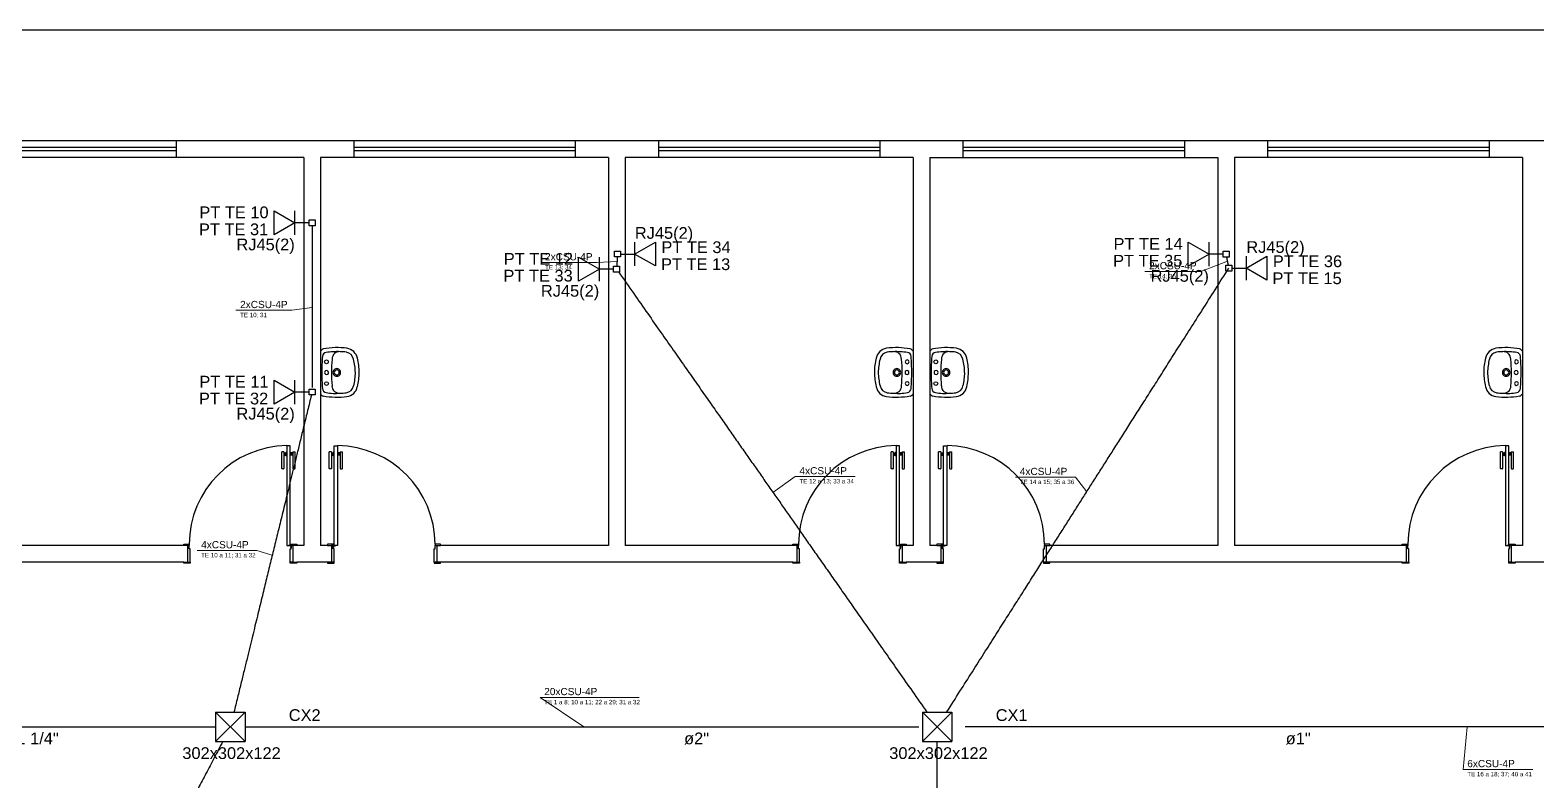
# Model space of a CAD drawing. Header units: millimetres. Extents: x -182 to 42, y -1396 to 15.
# Drawn here: x -145.95 to -118.77, y -61.73 to -48.2 of the extents above; entities that cross this region are included whole.
import ezdxf

# ---------------------------------------------------------------- set-up
doc = ezdxf.new("R2010")
doc.units = ezdxf.units.MM
doc.header["$LTSCALE"] = 10
doc.header["$MEASUREMENT"] = 0
doc.layers.add('Arquitetura', color=8, linetype='Continuous')
doc.layers.add('P-SIMBOL', color=170, linetype='Continuous')
for name, color, linetype, lineweight in [('CE-Condutos', 6, 'Continuous', 30), ('CE-Textos condutos', 7, 'Continuous', 20), ('CE-Textos fios', 7, 'Continuous', 20), ('CE-Textos pontos', 5, 'Continuous', 20)]:
    doc.layers.add(name, color=color, linetype=linetype, lineweight=lineweight)
doc.styles.add('Arial', font='arial.ttf')

msp = doc.modelspace()

# ---------------------------------------------------------------- linework, layer by layer
at = {"layer": 'Arquitetura', "linetype": 'Continuous'}
for p, q in [((-87.415, -48.203), (-181, -48.203)), ((-96.116, -50.203), (-156.204, -50.203)), ((-140.107, -50.203), (-140.107, -50.503)), ((-136.109, -50.203), (-136.109, -50.503)), ((-134.607, -50.203), (-134.607, -50.503)), ((-130.608, -50.203), (-130.608, -50.503)), ((-125.111, -50.203), (-125.111, -50.503)), ((-123.611, -50.203), (-123.611, -50.503)), ((-119.61, -50.203), (-119.61, -50.503)), ((-141.006, -50.503), (-155.906, -50.503)), ((-143.308, -50.323), (-147.305, -50.323)), ((-143.308, -50.383), (-147.305, -50.383)), ((-141.006, -50.503), (-141.006, -57.501)), ((-141.006, -50.503), (-141.006, -57.501)), ((-135.507, -50.503), (-140.708, -50.503)), ((-140.708, -50.503), (-140.708, -57.501)), ((-136.109, -50.323), (-140.107, -50.323)), ((-136.109, -50.383), (-140.107, -50.383)), ((-135.507, -50.503), (-135.507, -57.501)), ((-130.008, -50.503), (-135.207, -50.503)), ((-135.207, -50.503), (-135.207, -57.501)), ((-130.608, -50.323), (-134.607, -50.323)), ((-130.608, -50.383), (-134.607, -50.383)), ((-130.008, -50.503), (-130.008, -57.501)), ((-129.71, -50.503), (-129.71, -57.501)), ((-129.71, -50.503), (-124.509, -50.503)), ((-125.111, -50.323), (-129.108, -50.323)), ((-125.111, -50.383), (-129.108, -50.383)), ((-124.509, -50.503), (-124.509, -57.501)), ((-119.012, -50.503), (-124.209, -50.503)), ((-124.209, -50.503), (-124.209, -57.501)), ((-119.61, -50.323), (-123.611, -50.323)), ((-119.61, -50.383), (-123.611, -50.383)), ((-119.012, -50.503), (-119.012, -57.501)), ((-143.176, -57.501), (-155.906, -57.501)), ((-141.006, -57.501), (-141.136, -57.501)), ((-140.578, -57.501), (-140.708, -57.501)), ((-135.507, -57.501), (-138.539, -57.501)), ((-132.178, -57.501), (-135.207, -57.501)), ((-130.008, -57.501), (-130.138, -57.501)), ((-129.58, -57.501), (-129.71, -57.501)), ((-124.509, -57.501), (-127.539, -57.501)), ((-121.18, -57.501), (-124.209, -57.501)), ((-119.012, -57.501), (-119.142, -57.501)), ((-143.176, -57.801), (-155.906, -57.801)), ((-140.578, -57.801), (-141.136, -57.801)), ((-140.459, -57.801), (-140.509, -57.801)), ((-132.178, -57.801), (-138.539, -57.801)), ((-129.58, -57.801), (-130.138, -57.801)), ((-121.18, -57.801), (-127.539, -57.801)), ((-118.582, -57.801), (-119.142, -57.801))]:
    msp.add_line(p, q, dxfattribs=at)
at = {"layer": 'Arquitetura'}
for p, q in [((-143.308, -50.503), (-143.308, -50.203)), ((-129.108, -50.503), (-129.108, -50.203)), ((-140.708, -54), (-140.708, -54.382)), ((-130.008, -54), (-130.008, -54.382)), ((-129.71, -54), (-129.71, -54.382)), ((-119.012, -54), (-119.012, -54.382)), ((-140.708, -54.256), (-140.708, -54.632)), ((-140.636, -54.188), (-140.622, -54.166)), ((-140.622, -54.212), (-140.636, -54.188)), ((-140.622, -54.166), (-140.598, -54.154)), ((-140.598, -54.222), (-140.622, -54.212)), ((-140.598, -54.154), (-140.576, -54.166)), ((-140.576, -54.212), (-140.598, -54.222)), ((-140.576, -54.166), (-140.564, -54.188)), ((-140.564, -54.188), (-140.576, -54.212)), ((-130.14, -54.166), (-130.152, -54.188)), ((-130.152, -54.188), (-130.14, -54.212)), ((-130.118, -54.154), (-130.14, -54.166)), ((-130.14, -54.212), (-130.118, -54.222)), ((-130.094, -54.166), (-130.118, -54.154)), ((-130.118, -54.222), (-130.094, -54.212)), ((-130.08, -54.188), (-130.094, -54.166)), ((-130.094, -54.212), (-130.08, -54.188)), ((-130.008, -54.256), (-130.008, -54.632)), ((-129.71, -54.256), (-129.71, -54.632)), ((-129.638, -54.188), (-129.624, -54.166)), ((-129.624, -54.212), (-129.638, -54.188)), ((-129.624, -54.166), (-129.598, -54.154)), ((-129.598, -54.222), (-129.624, -54.212)), ((-129.598, -54.154), (-129.578, -54.166)), ((-129.578, -54.212), (-129.598, -54.222)), ((-129.578, -54.166), (-129.566, -54.188)), ((-129.566, -54.188), (-129.578, -54.212)), ((-119.142, -54.166), (-119.156, -54.188)), ((-119.156, -54.188), (-119.142, -54.212)), ((-119.122, -54.154), (-119.142, -54.166)), ((-119.142, -54.212), (-119.122, -54.222)), ((-119.096, -54.166), (-119.122, -54.154)), ((-119.122, -54.222), (-119.096, -54.212)), ((-119.084, -54.188), (-119.096, -54.166)), ((-119.096, -54.212), (-119.084, -54.188)), ((-119.012, -54.256), (-119.012, -54.632)), ((-140.708, -54.382), (-140.708, -54.768)), ((-140.636, -54.582), (-140.622, -54.556)), ((-140.622, -54.602), (-140.636, -54.582)), ((-140.622, -54.556), (-140.598, -54.548)), ((-140.598, -54.614), (-140.622, -54.602)), ((-140.598, -54.548), (-140.576, -54.556)), ((-140.576, -54.602), (-140.598, -54.614)), ((-140.576, -54.556), (-140.564, -54.582)), ((-140.564, -54.582), (-140.576, -54.602)), ((-130.14, -54.556), (-130.152, -54.582)), ((-130.152, -54.582), (-130.14, -54.602)), ((-130.118, -54.548), (-130.14, -54.556)), ((-130.14, -54.602), (-130.118, -54.614)), ((-130.094, -54.556), (-130.118, -54.548)), ((-130.118, -54.614), (-130.094, -54.602)), ((-130.08, -54.582), (-130.094, -54.556)), ((-130.094, -54.602), (-130.08, -54.582)), ((-130.008, -54.382), (-130.008, -54.768)), ((-129.71, -54.382), (-129.71, -54.768)), ((-129.638, -54.582), (-129.624, -54.556)), ((-129.624, -54.602), (-129.638, -54.582)), ((-129.624, -54.556), (-129.598, -54.548)), ((-129.598, -54.614), (-129.624, -54.602)), ((-129.598, -54.548), (-129.578, -54.556)), ((-129.578, -54.602), (-129.598, -54.614)), ((-129.578, -54.556), (-129.566, -54.582)), ((-129.566, -54.582), (-129.578, -54.602)), ((-119.142, -54.556), (-119.156, -54.582)), ((-119.156, -54.582), (-119.142, -54.602)), ((-119.122, -54.548), (-119.142, -54.556)), ((-119.142, -54.602), (-119.122, -54.614)), ((-119.096, -54.556), (-119.122, -54.548)), ((-119.122, -54.614), (-119.096, -54.602)), ((-119.084, -54.582), (-119.096, -54.556)), ((-119.096, -54.602), (-119.084, -54.582)), ((-119.012, -54.382), (-119.012, -54.768)), ((-141.27, -57.505), (-141.264, -57.505)), ((-141.24, -57.535), (-141.24, -57.529)), ((-140.475, -57.535), (-140.475, -57.529)), ((-140.445, -57.505), (-140.451, -57.505)), ((-130.272, -57.505), (-130.266, -57.505)), ((-130.242, -57.535), (-130.242, -57.529)), ((-129.476, -57.535), (-129.476, -57.529)), ((-129.446, -57.505), (-129.452, -57.505)), ((-119.274, -57.505), (-119.268, -57.505)), ((-119.244, -57.535), (-119.244, -57.529))]:
    msp.add_line(p, q, dxfattribs=at)
at = {"layer": 'Arquitetura', "color": 2}
for p, q in [((-141.256, -55.702), (-141.316, -55.702)), ((-141.316, -55.702), (-141.316, -57.501)), ((-141.256, -57.501), (-141.256, -55.702)), ((-140.459, -57.501), (-140.459, -55.702)), ((-140.459, -55.702), (-140.399, -55.702)), ((-140.399, -55.702), (-140.399, -57.501)), ((-130.258, -55.702), (-130.318, -55.702)), ((-130.318, -55.702), (-130.318, -57.501)), ((-130.258, -57.501), (-130.258, -55.702)), ((-129.46, -57.501), (-129.46, -55.702)), ((-129.46, -55.702), (-129.4, -55.702)), ((-129.4, -55.702), (-129.4, -57.501)), ((-119.26, -55.702), (-119.32, -55.702)), ((-119.32, -55.702), (-119.32, -57.501)), ((-119.26, -57.501), (-119.26, -55.702)), ((-141.316, -57.501), (-141.256, -57.501)), ((-140.399, -57.501), (-140.459, -57.501)), ((-130.318, -57.501), (-130.258, -57.501)), ((-129.4, -57.501), (-129.46, -57.501)), ((-119.32, -57.501), (-119.26, -57.501))]:
    msp.add_line(p, q, dxfattribs=at)
at = {"layer": 'Arquitetura', "color": 3, "linetype": 'Continuous'}
for p, q in [((-141.406, -56.112), (-141.406, -55.81)), ((-141.368, -55.81), (-141.368, -56.112)), ((-141.32, -55.892), (-141.32, -55.812)), ((-141.252, -55.892), (-141.252, -55.812)), ((-141.206, -55.81), (-141.206, -56.112)), ((-141.166, -56.112), (-141.166, -55.81)), ((-140.549, -56.112), (-140.549, -55.81)), ((-140.509, -55.81), (-140.509, -56.112)), ((-140.463, -55.892), (-140.463, -55.812)), ((-140.395, -55.892), (-140.395, -55.812)), ((-140.349, -55.81), (-140.349, -56.112)), ((-140.309, -56.112), (-140.309, -55.81)), ((-130.408, -56.112), (-130.408, -55.81)), ((-130.368, -55.81), (-130.368, -56.112)), ((-130.322, -55.892), (-130.322, -55.812)), ((-130.254, -55.892), (-130.254, -55.812)), ((-130.208, -55.81), (-130.208, -56.112)), ((-130.168, -56.112), (-130.168, -55.81)), ((-129.55, -56.112), (-129.55, -55.81)), ((-129.508, -55.81), (-129.508, -56.112)), ((-129.464, -55.892), (-129.464, -55.812)), ((-129.396, -55.892), (-129.396, -55.812)), ((-129.35, -55.81), (-129.35, -56.112)), ((-129.31, -56.112), (-129.31, -55.81)), ((-119.41, -56.112), (-119.41, -55.81)), ((-119.37, -55.81), (-119.37, -56.112)), ((-119.324, -55.892), (-119.324, -55.812)), ((-119.256, -55.892), (-119.256, -55.812)), ((-119.212, -55.81), (-119.212, -56.112)), ((-119.172, -56.112), (-119.172, -55.81)), ((-141.374, -56.118), (-141.402, -56.118)), ((-141.2, -56.118), (-141.172, -56.118)), ((-140.515, -56.118), (-140.543, -56.118)), ((-140.341, -56.118), (-140.313, -56.118)), ((-130.376, -56.118), (-130.404, -56.118)), ((-130.202, -56.118), (-130.174, -56.118)), ((-129.516, -56.118), (-129.544, -56.118)), ((-129.342, -56.118), (-129.314, -56.118)), ((-119.378, -56.118), (-119.406, -56.118)), ((-119.204, -56.118), (-119.176, -56.118))]:
    msp.add_line(p, q, dxfattribs=at)
at = {"layer": 'Arquitetura', "color": 3}
for p, q in [((-141.368, -55.81), (-141.406, -55.81)), ((-141.368, -55.832), (-141.32, -55.832)), ((-141.368, -55.852), (-141.32, -55.852)), ((-141.368, -55.872), (-141.32, -55.872)), ((-141.32, -55.812), (-141.316, -55.812)), ((-141.32, -55.892), (-141.316, -55.892)), ((-141.252, -55.812), (-141.256, -55.812)), ((-141.252, -55.892), (-141.256, -55.892)), ((-141.206, -55.832), (-141.252, -55.832)), ((-141.206, -55.852), (-141.252, -55.852)), ((-141.206, -55.872), (-141.252, -55.872)), ((-141.206, -55.81), (-141.166, -55.81)), ((-140.509, -55.81), (-140.549, -55.81)), ((-140.509, -55.832), (-140.463, -55.832)), ((-140.509, -55.852), (-140.463, -55.852)), ((-140.509, -55.872), (-140.463, -55.872)), ((-140.463, -55.812), (-140.459, -55.812)), ((-140.463, -55.892), (-140.459, -55.892)), ((-140.395, -55.812), (-140.399, -55.812)), ((-140.395, -55.892), (-140.399, -55.892)), ((-140.349, -55.832), (-140.395, -55.832)), ((-140.349, -55.852), (-140.395, -55.852)), ((-140.349, -55.872), (-140.395, -55.872)), ((-140.349, -55.81), (-140.309, -55.81)), ((-130.368, -55.81), (-130.408, -55.81)), ((-130.368, -55.832), (-130.322, -55.832)), ((-130.368, -55.852), (-130.322, -55.852)), ((-130.368, -55.872), (-130.322, -55.872)), ((-130.322, -55.812), (-130.318, -55.812)), ((-130.322, -55.892), (-130.318, -55.892)), ((-130.254, -55.812), (-130.258, -55.812)), ((-130.254, -55.892), (-130.258, -55.892)), ((-130.208, -55.832), (-130.254, -55.832)), ((-130.208, -55.852), (-130.254, -55.852)), ((-130.208, -55.872), (-130.254, -55.872)), ((-130.208, -55.81), (-130.168, -55.81)), ((-129.508, -55.81), (-129.55, -55.81)), ((-129.508, -55.832), (-129.464, -55.832)), ((-129.508, -55.852), (-129.464, -55.852)), ((-129.508, -55.872), (-129.464, -55.872)), ((-129.464, -55.812), (-129.46, -55.812)), ((-129.464, -55.892), (-129.46, -55.892)), ((-129.396, -55.812), (-129.4, -55.812)), ((-129.396, -55.892), (-129.4, -55.892)), ((-129.35, -55.832), (-129.396, -55.832)), ((-129.35, -55.852), (-129.396, -55.852)), ((-129.35, -55.872), (-129.396, -55.872)), ((-129.35, -55.81), (-129.31, -55.81)), ((-119.37, -55.81), (-119.41, -55.81)), ((-119.37, -55.832), (-119.324, -55.832)), ((-119.37, -55.852), (-119.324, -55.852)), ((-119.37, -55.872), (-119.324, -55.872)), ((-119.324, -55.812), (-119.32, -55.812)), ((-119.324, -55.892), (-119.32, -55.892)), ((-119.256, -55.812), (-119.26, -55.812)), ((-119.256, -55.892), (-119.26, -55.892)), ((-119.212, -55.832), (-119.256, -55.832)), ((-119.212, -55.852), (-119.256, -55.852)), ((-119.212, -55.872), (-119.256, -55.872)), ((-119.212, -55.81), (-119.172, -55.81))]:
    msp.add_line(p, q, dxfattribs=at)
for points in [[(-143.176, -57.481), (-143.078, -57.481), (-143.078, -57.501), (-143.176, -57.501), (-143.176, -57.481)], [(-141.236, -57.481), (-141.136, -57.481), (-141.136, -57.501), (-141.236, -57.501), (-141.236, -57.481)], [(-140.479, -57.481), (-140.578, -57.481), (-140.578, -57.501), (-140.479, -57.501), (-140.479, -57.481)], [(-138.539, -57.481), (-138.637, -57.481), (-138.637, -57.501), (-138.539, -57.501), (-138.539, -57.481)], [(-132.178, -57.481), (-132.078, -57.481), (-132.078, -57.501), (-132.178, -57.501), (-132.178, -57.481)], [(-130.238, -57.481), (-130.138, -57.481), (-130.138, -57.501), (-130.238, -57.501), (-130.238, -57.481)], [(-129.48, -57.481), (-129.58, -57.481), (-129.58, -57.501), (-129.48, -57.501), (-129.48, -57.481)], [(-127.539, -57.481), (-127.639, -57.481), (-127.639, -57.501), (-127.539, -57.501), (-127.539, -57.481)], [(-121.18, -57.481), (-121.08, -57.481), (-121.08, -57.501), (-121.18, -57.501), (-121.18, -57.481)], [(-119.242, -57.481), (-119.142, -57.481), (-119.142, -57.501), (-119.242, -57.501), (-119.242, -57.481)], [(-143.176, -57.801), (-143.058, -57.801), (-143.058, -57.821), (-143.176, -57.821), (-143.176, -57.801)], [(-141.256, -57.801), (-141.206, -57.801), (-141.136, -57.801), (-141.136, -57.821), (-141.256, -57.821), (-141.256, -57.801)], [(-140.459, -57.801), (-140.509, -57.801), (-140.578, -57.801), (-140.578, -57.821), (-140.459, -57.821), (-140.459, -57.801)], [(-138.539, -57.801), (-138.657, -57.801), (-138.657, -57.821), (-138.539, -57.821), (-138.539, -57.801)], [(-132.178, -57.801), (-132.058, -57.801), (-132.058, -57.821), (-132.178, -57.821), (-132.178, -57.801)], [(-130.258, -57.801), (-130.208, -57.801), (-130.138, -57.801), (-130.138, -57.821), (-130.258, -57.821), (-130.258, -57.801)], [(-129.46, -57.801), (-129.508, -57.801), (-129.58, -57.801), (-129.58, -57.821), (-129.46, -57.821), (-129.46, -57.801)], [(-127.539, -57.801), (-127.659, -57.801), (-127.659, -57.821), (-127.539, -57.821), (-127.539, -57.801)], [(-121.18, -57.801), (-121.06, -57.801), (-121.06, -57.821), (-121.18, -57.821), (-121.18, -57.801)], [(-119.26, -57.801), (-119.212, -57.801), (-119.142, -57.801), (-119.142, -57.821), (-119.26, -57.821), (-119.26, -57.801)]]:
    msp.add_lwpolyline(points, close=True, dxfattribs=at)
at = {"layer": 'Arquitetura', "color": 2}
for points in [[(-143.058, -57.561), (-143.078, -57.561), (-143.078, -57.501), (-143.106, -57.501), (-143.106, -57.801), (-143.058, -57.801), (-143.058, -57.561)], [(-141.256, -57.561), (-141.236, -57.561), (-141.236, -57.501), (-141.206, -57.501), (-141.206, -57.801), (-141.256, -57.801), (-141.256, -57.561)], [(-140.459, -57.561), (-140.479, -57.561), (-140.479, -57.501), (-140.509, -57.501), (-140.509, -57.801), (-140.459, -57.801), (-140.459, -57.561)], [(-138.657, -57.561), (-138.637, -57.561), (-138.637, -57.501), (-138.609, -57.501), (-138.609, -57.801), (-138.657, -57.801), (-138.657, -57.561)], [(-132.058, -57.561), (-132.078, -57.561), (-132.078, -57.501), (-132.108, -57.501), (-132.108, -57.801), (-132.058, -57.801), (-132.058, -57.561)], [(-130.258, -57.561), (-130.238, -57.561), (-130.238, -57.501), (-130.208, -57.501), (-130.208, -57.801), (-130.258, -57.801), (-130.258, -57.561)], [(-129.46, -57.561), (-129.48, -57.561), (-129.48, -57.501), (-129.508, -57.501), (-129.508, -57.801), (-129.46, -57.801), (-129.46, -57.561)], [(-127.659, -57.561), (-127.639, -57.561), (-127.639, -57.501), (-127.609, -57.501), (-127.609, -57.801), (-127.659, -57.801), (-127.659, -57.561)], [(-121.06, -57.561), (-121.08, -57.561), (-121.08, -57.501), (-121.11, -57.501), (-121.11, -57.801), (-121.06, -57.801), (-121.06, -57.561)], [(-119.26, -57.561), (-119.242, -57.561), (-119.242, -57.501), (-119.212, -57.501), (-119.212, -57.801), (-119.26, -57.801), (-119.26, -57.561)]]:
    msp.add_lwpolyline(points, close=True, dxfattribs=at)
at = {"layer": 'Arquitetura', "color": 1}
for points in [[(-141.246, -57.503), (-141.242, -57.501), (-141.242, -57.501), (-141.246, -57.501), (-141.286, -57.501), (-141.286, -57.503), (-141.246, -57.503)], [(-141.238, -57.511), (-141.236, -57.507), (-141.236, -57.507), (-141.236, -57.511), (-141.236, -57.551), (-141.238, -57.551), (-141.238, -57.511)], [(-140.477, -57.511), (-140.479, -57.507), (-140.479, -57.507), (-140.479, -57.511), (-140.479, -57.551), (-140.477, -57.551), (-140.477, -57.511)], [(-140.469, -57.503), (-140.473, -57.501), (-140.473, -57.501), (-140.469, -57.501), (-140.429, -57.501), (-140.429, -57.503), (-140.469, -57.503)], [(-130.248, -57.503), (-130.244, -57.501), (-130.244, -57.501), (-130.248, -57.501), (-130.288, -57.501), (-130.288, -57.503), (-130.248, -57.503)], [(-130.24, -57.511), (-130.238, -57.507), (-130.238, -57.507), (-130.238, -57.511), (-130.238, -57.551), (-130.24, -57.551), (-130.24, -57.511)], [(-129.478, -57.511), (-129.48, -57.507), (-129.48, -57.507), (-129.48, -57.511), (-129.48, -57.551), (-129.478, -57.551), (-129.478, -57.511)], [(-129.47, -57.503), (-129.474, -57.501), (-129.474, -57.501), (-129.468, -57.501), (-129.428, -57.501), (-129.428, -57.503), (-129.47, -57.503)], [(-119.25, -57.503), (-119.246, -57.501), (-119.246, -57.501), (-119.25, -57.501), (-119.29, -57.501), (-119.29, -57.503), (-119.25, -57.503)], [(-119.244, -57.511), (-119.242, -57.507), (-119.242, -57.507), (-119.242, -57.511), (-119.242, -57.551), (-119.244, -57.551), (-119.244, -57.511)]]:
    msp.add_lwpolyline(points, dxfattribs=at)
at = {"layer": 'Arquitetura'}
for points in [[(-141.272, -57.505), (-141.27, -57.505), (-141.27, -57.503)], [(-141.268, -57.505), (-141.268, -57.507), (-141.272, -57.507), (-141.272, -57.505), (-141.262, -57.505), (-141.262, -57.507), (-141.266, -57.507), (-141.266, -57.505)], [(-141.262, -57.505), (-141.264, -57.505), (-141.264, -57.503)], [(-141.242, -57.527), (-141.24, -57.529), (-141.238, -57.529)], [(-141.242, -57.531), (-141.242, -57.531), (-141.242, -57.537), (-141.242, -57.537), (-141.242, -57.527), (-141.242, -57.527), (-141.242, -57.531), (-141.242, -57.531)], [(-141.242, -57.537), (-141.24, -57.535), (-141.238, -57.535)], [(-140.473, -57.527), (-140.475, -57.529), (-140.477, -57.529)], [(-140.473, -57.537), (-140.475, -57.535), (-140.477, -57.535)], [(-140.473, -57.531), (-140.473, -57.531), (-140.473, -57.537), (-140.473, -57.537), (-140.473, -57.527), (-140.473, -57.527), (-140.473, -57.531), (-140.473, -57.531)], [(-140.453, -57.505), (-140.451, -57.505), (-140.451, -57.503)], [(-140.447, -57.505), (-140.447, -57.507), (-140.443, -57.507), (-140.443, -57.505), (-140.453, -57.505), (-140.453, -57.507), (-140.449, -57.507), (-140.449, -57.505)], [(-140.443, -57.505), (-140.445, -57.505), (-140.445, -57.503)], [(-130.274, -57.505), (-130.272, -57.505), (-130.272, -57.503)], [(-130.27, -57.505), (-130.27, -57.507), (-130.274, -57.507), (-130.274, -57.505), (-130.264, -57.505), (-130.264, -57.507), (-130.268, -57.507), (-130.268, -57.505)], [(-130.264, -57.505), (-130.266, -57.505), (-130.266, -57.503)], [(-130.244, -57.527), (-130.242, -57.529), (-130.24, -57.529)], [(-130.244, -57.531), (-130.244, -57.531), (-130.244, -57.537), (-130.244, -57.537), (-130.244, -57.527), (-130.244, -57.527), (-130.244, -57.531), (-130.244, -57.531)], [(-130.244, -57.537), (-130.242, -57.535), (-130.24, -57.535)], [(-129.474, -57.527), (-129.476, -57.529), (-129.478, -57.529)], [(-129.474, -57.537), (-129.476, -57.535), (-129.478, -57.535)], [(-129.474, -57.531), (-129.474, -57.531), (-129.474, -57.537), (-129.474, -57.537), (-129.474, -57.527), (-129.474, -57.527), (-129.474, -57.531), (-129.474, -57.531)], [(-129.454, -57.505), (-129.452, -57.505), (-129.452, -57.503)], [(-129.448, -57.505), (-129.448, -57.507), (-129.444, -57.507), (-129.444, -57.505), (-129.454, -57.505), (-129.454, -57.507), (-129.45, -57.507), (-129.45, -57.505)], [(-129.444, -57.505), (-129.446, -57.505), (-129.446, -57.503)], [(-119.276, -57.505), (-119.274, -57.505), (-119.274, -57.503)], [(-119.272, -57.505), (-119.272, -57.507), (-119.276, -57.507), (-119.276, -57.505), (-119.266, -57.505), (-119.266, -57.507), (-119.27, -57.507), (-119.27, -57.505)], [(-119.266, -57.505), (-119.268, -57.505), (-119.268, -57.503)], [(-119.246, -57.527), (-119.244, -57.529), (-119.244, -57.529)], [(-119.246, -57.531), (-119.246, -57.531), (-119.246, -57.537), (-119.246, -57.537), (-119.246, -57.527), (-119.246, -57.527), (-119.246, -57.531), (-119.246, -57.531)], [(-119.246, -57.537), (-119.244, -57.535), (-119.244, -57.535)]]:
    msp.add_lwpolyline(points, dxfattribs=at)
at = {"layer": 'Arquitetura', "color": 1}
for centre in [(-141.242, -57.507), (-140.473, -57.507), (-130.244, -57.507), (-129.474, -57.507), (-119.246, -57.507)]:
    msp.add_circle(centre, 0.005, dxfattribs=at)
at = {"layer": 'Arquitetura'}
for centre, radius, start, end in [((-140.618, -54.052), 0.104, 110.542, 148.93), ((-140.594, -54.096), 0.0769, 98.7558, 175.613), ((-140.401, -55.44), 1.508, 83.4134, 99.6929), ((-140.409, -55.232), 1.227, 87.3231, 99.2415), ((-140.365, -54.14), 0.133, 130.344, 179.449), ((-140.361, -54.148), 0.143, 86.6025, 129.6), ((-140.333, -54.628), 0.622, 81.3221, 91.8265), ((-140.275, -54.178), 0.169, 12.9461, 77.2809), ((-140.269, -54.174), 0.235, 12.514, 79.9443), ((-130.448, -54.174), 0.235, 100.056, 167.486), ((-130.442, -54.178), 0.169, 102.719, 167.054), ((-130.316, -55.44), 1.508, 80.3071, 96.5866), ((-130.384, -54.628), 0.622, 88.1735, 98.6779), ((-130.308, -55.232), 1.227, 80.7585, 92.6769), ((-130.356, -54.148), 0.143, 50.4003, 93.3975), ((-130.352, -54.14), 0.133, 0.5513, 49.6562), ((-130.122, -54.096), 0.0769, 4.3873, 81.2442), ((-130.098, -54.052), 0.104, 31.07, 69.4583), ((-129.62, -54.052), 0.104, 110.542, 148.93), ((-129.596, -54.096), 0.0769, 98.7558, 175.613), ((-129.402, -55.44), 1.508, 83.4134, 99.6929), ((-129.41, -55.232), 1.227, 87.3231, 99.2415), ((-129.366, -54.14), 0.133, 130.344, 179.449), ((-129.362, -54.148), 0.143, 86.6025, 129.6), ((-129.334, -54.628), 0.622, 81.3221, 91.8265), ((-129.276, -54.178), 0.169, 12.9461, 77.2809), ((-129.27, -54.174), 0.235, 12.514, 79.9443), ((-119.448, -54.174), 0.235, 100.056, 167.486), ((-119.444, -54.178), 0.169, 102.719, 167.054), ((-119.316, -55.44), 1.508, 80.3071, 96.5866), ((-119.386, -54.628), 0.622, 88.1735, 98.6779), ((-119.31, -55.232), 1.227, 80.7585, 92.6769), ((-119.358, -54.148), 0.143, 50.4003, 93.3975), ((-119.354, -54.14), 0.133, 0.5513, 49.6562), ((-119.124, -54.096), 0.0769, 4.3873, 81.2442), ((-119.1, -54.052), 0.104, 31.07, 69.4583), ((-137.251, -54.368), 3.431, 175.375, 180.21), ((-140.596, -54.38), 0.036, 120.019, 180.037), ((-140.596, -54.38), 0.036, 60.0128, 119.987), ((-140.596, -54.38), 0.0359, 0, 60.0398), ((-137.559, -54.386), 2.949, 175.19, 179.939), ((-140.413, -54.38), 0.0698, 119.997, 179.999), ((-140.413, -54.38), 0.0444, 90, 180), ((-140.413, -54.38), 0.0698, 60.0032, 119.997), ((-140.413, -54.38), 0.0444, 0, 90), ((-140.413, -54.38), 0.0698, 0, 59.9929), ((-141.23, -54.41), 1.153, 1.3524, 13.5038), ((-140.956, -54.358), 0.947, 358.698, 14.4219), ((-129.76, -54.358), 0.947, 165.578, 181.302), ((-129.486, -54.41), 1.153, 166.496, 178.648), ((-130.302, -54.38), 0.0698, 120.007, 180), ((-130.302, -54.38), 0.0444, 90, 180), ((-130.302, -54.38), 0.0698, 60.0032, 119.997), ((-130.302, -54.38), 0.0444, 0, 90), ((-130.302, -54.38), 0.0698, 0.0007, 60.0032), ((-133.156, -54.386), 2.949, 0.0609, 4.8104), ((-130.12, -54.38), 0.0359, 119.96, 180), ((-130.12, -54.38), 0.036, 60.0128, 119.987), ((-130.12, -54.38), 0.036, 359.963, 59.9809), ((-133.466, -54.368), 3.431, 359.79, 4.6247), ((-126.253, -54.368), 3.431, 175.375, 180.21), ((-129.596, -54.38), 0.036, 120.019, 180.037), ((-129.596, -54.38), 0.036, 60.0128, 119.987), ((-129.596, -54.38), 0.0359, 0, 60.0398), ((-126.561, -54.386), 2.949, 175.19, 179.939), ((-129.414, -54.38), 0.0698, 119.997, 179.999), ((-129.414, -54.38), 0.0444, 90, 180), ((-129.414, -54.38), 0.0698, 60.0032, 119.997), ((-129.414, -54.38), 0.0444, 0, 90), ((-129.414, -54.38), 0.0698, 0, 59.9929), ((-130.232, -54.41), 1.153, 1.3524, 13.5038), ((-129.958, -54.358), 0.947, 358.698, 14.4219), ((-118.762, -54.358), 0.947, 165.578, 181.302), ((-118.488, -54.41), 1.153, 166.496, 178.648), ((-119.304, -54.38), 0.0698, 120.007, 180), ((-119.304, -54.38), 0.0444, 90, 180), ((-119.304, -54.38), 0.0698, 60.0032, 119.997), ((-119.304, -54.38), 0.0444, 0, 90), ((-119.304, -54.38), 0.0698, 0.0007, 60.0032), ((-122.159, -54.386), 2.949, 0.0609, 4.8104), ((-119.124, -54.38), 0.0359, 119.96, 180), ((-119.124, -54.38), 0.036, 60.0128, 119.987), ((-119.124, -54.38), 0.036, 359.963, 59.9809), ((-122.467, -54.368), 3.431, 359.79, 4.6247), ((-136.925, -54.38), 3.757, 180, 184.414), ((-140.596, -54.38), 0.0359, 180, 240.04), ((-140.596, -54.38), 0.036, 240.013, 299.987), ((-140.596, -54.38), 0.036, 300.019, 0.0367), ((-137.803, -54.38), 2.705, 180.021, 185.095), ((-140.373, -54.628), 0.126, 176.773, 230.755), ((-140.413, -54.38), 0.0698, 180, 239.993), ((-140.413, -54.38), 0.0444, 180.01, 270), ((-140.413, -54.38), 0.0698, 240.003, 299.997), ((-140.413, -54.38), 0.0444, 270, 0), ((-140.413, -54.38), 0.0698, 299.997, 359.999), ((-140.263, -54.592), 0.157, 278.419, 348.384), ((-141.22, -54.356), 1.145, 346.458, 358.697), ((-140.958, -54.402), 0.948, 345.637, 1.3415), ((-129.758, -54.402), 0.948, 178.659, 194.363), ((-129.494, -54.356), 1.145, 181.303, 193.542), ((-130.452, -54.592), 0.157, 191.616, 261.581), ((-130.302, -54.38), 0.0698, 180.001, 240.003), ((-130.302, -54.38), 0.0444, 180, 270), ((-130.302, -54.38), 0.0698, 240.003, 299.997), ((-130.302, -54.38), 0.0444, 270, 359.99), ((-130.302, -54.38), 0.0698, 300.007, 0), ((-130.344, -54.628), 0.126, 309.245, 3.2268), ((-132.914, -54.38), 2.705, 354.905, 359.979), ((-130.12, -54.38), 0.036, 179.963, 239.981), ((-130.12, -54.38), 0.036, 240.013, 299.987), ((-130.12, -54.38), 0.0359, 299.96, 0), ((-133.792, -54.38), 3.757, 355.586, 0), ((-125.927, -54.38), 3.757, 180, 184.414), ((-129.596, -54.38), 0.0359, 180, 240.04), ((-129.596, -54.38), 0.036, 240.013, 299.987), ((-129.596, -54.38), 0.036, 300.019, 0.0367), ((-126.807, -54.38), 2.705, 180.021, 185.095), ((-129.374, -54.628), 0.126, 176.773, 230.755), ((-129.414, -54.38), 0.0698, 180, 239.993), ((-129.414, -54.38), 0.0444, 180.01, 270), ((-129.414, -54.38), 0.0698, 240.003, 299.997), ((-129.414, -54.38), 0.0444, 270, 0), ((-129.414, -54.38), 0.0698, 299.997, 359.999), ((-129.264, -54.592), 0.157, 278.419, 348.384), ((-130.222, -54.356), 1.145, 346.458, 358.697), ((-129.96, -54.402), 0.948, 345.637, 1.3415), ((-118.76, -54.402), 0.948, 178.659, 194.363), ((-118.496, -54.356), 1.145, 181.303, 193.542), ((-119.454, -54.592), 0.157, 191.616, 261.581), ((-119.304, -54.38), 0.0698, 180.001, 240.003), ((-119.304, -54.38), 0.0444, 180, 270), ((-119.304, -54.38), 0.0698, 240.003, 299.997), ((-119.304, -54.38), 0.0444, 270, 359.99), ((-119.304, -54.38), 0.0698, 300.007, 0), ((-119.346, -54.628), 0.126, 309.245, 3.2268), ((-121.916, -54.38), 2.705, 354.905, 359.979), ((-119.124, -54.38), 0.036, 179.963, 239.981), ((-119.124, -54.38), 0.036, 240.013, 299.987), ((-119.124, -54.38), 0.0359, 299.96, 0), ((-122.793, -54.38), 3.757, 355.586, 0), ((-140.64, -54.73), 0.0772, 207.867, 258.569), ((-140.59, -54.664), 0.0803, 183.114, 260.393), ((-140.401, -53.32), 1.506, 260.279, 276.577), ((-140.445, -53.858), 0.901, 259.782, 275.797), ((-140.363, -54.598), 0.156, 234.652, 272.839), ((-140.331, -54.116), 0.638, 267.995, 278.17), ((-140.259, -54.598), 0.221, 277.72, 349.592), ((-130.458, -54.598), 0.221, 190.408, 262.28), ((-130.316, -53.32), 1.506, 263.423, 279.721), ((-130.386, -54.116), 0.638, 261.83, 272.005), ((-130.272, -53.858), 0.901, 264.203, 280.218), ((-130.354, -54.598), 0.156, 267.161, 305.348), ((-130.126, -54.664), 0.0803, 279.607, 356.886), ((-130.076, -54.73), 0.0772, 281.431, 332.133), ((-129.64, -54.73), 0.0772, 207.867, 258.569), ((-129.592, -54.664), 0.0803, 183.114, 260.393), ((-129.402, -53.32), 1.506, 260.279, 276.577), ((-129.446, -53.858), 0.901, 259.782, 275.797), ((-129.362, -54.598), 0.156, 234.652, 272.839), ((-129.332, -54.116), 0.638, 267.995, 278.17), ((-129.26, -54.598), 0.221, 277.72, 349.592), ((-119.46, -54.598), 0.221, 190.408, 262.28), ((-119.318, -53.32), 1.506, 263.423, 279.721), ((-119.386, -54.116), 0.638, 261.83, 272.005), ((-119.274, -53.858), 0.901, 264.203, 280.218), ((-119.356, -54.598), 0.156, 267.161, 305.348), ((-119.128, -54.664), 0.0803, 279.607, 356.886), ((-119.08, -54.73), 0.0772, 281.431, 332.133), ((-141.292, -57.485), 1.784, 90.7769, 179.871), ((-140.423, -57.485), 1.784, 0.1295, 89.2231), ((-130.294, -57.485), 1.784, 90.7769, 179.871), ((-129.422, -57.485), 1.784, 0.1295, 89.2231), ((-119.296, -57.485), 1.784, 90.7769, 179.871)]:
    msp.add_arc(centre, radius, start, end, dxfattribs=at)
at = {"layer": 'Arquitetura', "color": 3, "linetype": 'Continuous'}
for centre, start, end in [((-141.4, -56.112), 180, 260.538), ((-141.372, -56.112), 260.538, 0), ((-141.2, -56.112), 180, 279.462), ((-141.172, -56.112), 279.462, 0), ((-140.543, -56.112), 180, 260.538), ((-140.515, -56.112), 260.538, 0), ((-140.343, -56.112), 180, 279.462), ((-140.315, -56.112), 279.462, 0), ((-130.402, -56.112), 180, 260.538), ((-130.374, -56.112), 260.538, 0), ((-130.202, -56.112), 180, 279.462), ((-130.174, -56.112), 279.462, 0), ((-129.544, -56.112), 180, 260.538), ((-129.516, -56.112), 260.538, 0), ((-129.342, -56.112), 180, 279.462), ((-129.316, -56.112), 279.462, 0), ((-119.404, -56.112), 180, 260.538), ((-119.376, -56.112), 260.538, 0), ((-119.206, -56.112), 180, 279.462), ((-119.178, -56.112), 279.462, 0)]:
    msp.add_arc(centre, 0.006, start, end, dxfattribs=at)
at = {"layer": 'CE-Condutos', "linetype": 'Continuous'}
for points in [[(-140.858, -51.734), (-140.858, -51.874), (-140.858, -52.005), (-140.858, -52.129), (-140.858, -52.244), (-140.858, -52.353), (-140.858, -52.456), (-140.858, -52.553), (-140.858, -52.645), (-140.858, -52.733), (-140.858, -52.816), (-140.858, -52.897), (-140.858, -52.975), (-140.858, -53.051), (-140.858, -53.126), (-140.858, -53.2), (-140.858, -53.275), (-140.858, -53.349), (-140.858, -53.425), (-140.858, -53.503), (-140.858, -53.583), (-140.858, -53.666), (-140.858, -53.753), (-140.858, -53.844), (-140.858, -53.94), (-140.858, -54.042), (-140.858, -54.149), (-140.858, -54.264), (-140.858, -54.386), (-140.858, -54.516), (-140.858, -54.654)], [(-135.349, -52.296), (-135.35, -52.303), (-135.35, -52.309), (-135.35, -52.316), (-135.351, -52.322), (-135.351, -52.328), (-135.351, -52.334), (-135.352, -52.339), (-135.352, -52.345), (-135.352, -52.35), (-135.353, -52.355), (-135.353, -52.36), (-135.353, -52.365), (-135.354, -52.37), (-135.354, -52.375), (-135.354, -52.38), (-135.354, -52.385), (-135.355, -52.389), (-135.355, -52.394), (-135.355, -52.399), (-135.355, -52.404), (-135.356, -52.409), (-135.356, -52.415), (-135.356, -52.42), (-135.357, -52.426), (-135.357, -52.431), (-135.357, -52.437), (-135.358, -52.444), (-135.358, -52.45), (-135.359, -52.457), (-135.359, -52.464)], [(-124.32, -52.444), (-124.321, -52.438), (-124.322, -52.432), (-124.323, -52.427), (-124.324, -52.421), (-124.325, -52.416), (-124.326, -52.411), (-124.327, -52.407), (-124.328, -52.402), (-124.329, -52.397), (-124.33, -52.393), (-124.33, -52.389), (-124.331, -52.384), (-124.332, -52.38), (-124.333, -52.376), (-124.334, -52.372), (-124.334, -52.368), (-124.335, -52.363), (-124.336, -52.359), (-124.337, -52.355), (-124.338, -52.351), (-124.339, -52.346), (-124.34, -52.342), (-124.34, -52.337), (-124.341, -52.332), (-124.342, -52.327), (-124.343, -52.322), (-124.344, -52.317), (-124.345, -52.311), (-124.346, -52.306), (-124.348, -52.3)], [(-135.323, -52.572), (-135.053, -52.958), (-134.8, -53.319), (-134.562, -53.658), (-134.339, -53.977), (-134.129, -54.276), (-133.932, -54.558), (-133.745, -54.824), (-133.568, -55.076), (-133.4, -55.316), (-133.24, -55.546), (-133.085, -55.766), (-132.936, -55.979), (-132.79, -56.187), (-132.648, -56.39), (-132.506, -56.592), (-132.365, -56.793), (-132.224, -56.995), (-132.08, -57.201), (-131.933, -57.41), (-131.781, -57.627), (-131.624, -57.851), (-131.46, -58.085), (-131.288, -58.33), (-131.107, -58.588), (-130.916, -58.861), (-130.713, -59.151), (-130.497, -59.459), (-130.268, -59.786), (-130.023, -60.135), (-129.762, -60.508)], [(-129.402, -60.507), (-129.164, -60.132), (-128.94, -59.781), (-128.731, -59.451), (-128.534, -59.142), (-128.349, -58.85), (-128.174, -58.576), (-128.009, -58.316), (-127.852, -58.069), (-127.703, -57.834), (-127.559, -57.609), (-127.421, -57.392), (-127.287, -57.181), (-127.156, -56.974), (-127.026, -56.77), (-126.898, -56.568), (-126.769, -56.365), (-126.638, -56.159), (-126.505, -55.95), (-126.368, -55.735), (-126.227, -55.512), (-126.079, -55.28), (-125.925, -55.038), (-125.763, -54.782), (-125.591, -54.513), (-125.409, -54.227), (-125.217, -53.923), (-125.011, -53.6), (-124.792, -53.256), (-124.559, -52.889), (-124.31, -52.497)], [(-140.871, -54.789), (-140.939, -55.068), (-141.003, -55.329), (-141.063, -55.574), (-141.119, -55.805), (-141.172, -56.022), (-141.222, -56.226), (-141.269, -56.419), (-141.314, -56.602), (-141.356, -56.776), (-141.397, -56.942), (-141.436, -57.102), (-141.474, -57.257), (-141.511, -57.408), (-141.547, -57.555), (-141.582, -57.701), (-141.618, -57.847), (-141.654, -57.994), (-141.69, -58.142), (-141.727, -58.293), (-141.765, -58.449), (-141.805, -58.611), (-141.846, -58.779), (-141.889, -58.955), (-141.934, -59.141), (-141.982, -59.337), (-142.032, -59.544), (-142.086, -59.764), (-142.143, -59.998), (-142.204, -60.247), (-142.269, -60.513)], [(-152.561, -60.777), (-152.087, -60.777), (-151.642, -60.777), (-151.225, -60.777), (-150.832, -60.777), (-150.463, -60.777), (-150.115, -60.777), (-149.786, -60.777), (-149.473, -60.777), (-149.175, -60.777), (-148.89, -60.777), (-148.616, -60.777), (-148.35, -60.777), (-148.09, -60.777), (-147.834, -60.777), (-147.581, -60.777), (-147.327, -60.777), (-147.072, -60.777), (-146.812, -60.777), (-146.546, -60.777), (-146.272, -60.777), (-145.987, -60.777), (-145.69, -60.777), (-145.378, -60.777), (-145.049, -60.777), (-144.702, -60.777), (-144.333, -60.777), (-143.942, -60.777), (-143.525, -60.777), (-143.081, -60.777), (-142.608, -60.777)], [(-142.071, -60.777), (-141.489, -60.777), (-140.944, -60.777), (-140.432, -60.777), (-139.951, -60.777), (-139.498, -60.777), (-139.071, -60.777), (-138.668, -60.777), (-138.285, -60.777), (-137.921, -60.777), (-137.572, -60.777), (-137.236, -60.777), (-136.911, -60.777), (-136.594, -60.777), (-136.282, -60.777), (-135.972, -60.777), (-135.663, -60.777), (-135.351, -60.777), (-135.035, -60.777), (-134.71, -60.777), (-134.376, -60.777), (-134.029, -60.777), (-133.666, -60.777), (-133.286, -60.777), (-132.885, -60.777), (-132.462, -60.777), (-132.012, -60.777), (-131.535, -60.777), (-131.027, -60.777), (-130.485, -60.777), (-129.908, -60.777)], [(-110.71, -60.776), (-111.594, -60.776), (-112.423, -60.776), (-113.201, -60.776), (-113.931, -60.776), (-114.617, -60.776), (-115.264, -60.776), (-115.875, -60.776), (-116.454, -60.776), (-117.006, -60.776), (-117.533, -60.776), (-118.041, -60.776), (-118.532, -60.776), (-119.011, -60.777), (-119.481, -60.777), (-119.948, -60.777), (-120.413, -60.777), (-120.883, -60.777), (-121.359, -60.777), (-121.847, -60.777), (-122.35, -60.777), (-122.871, -60.777), (-123.416, -60.777), (-123.988, -60.777), (-124.591, -60.777), (-125.228, -60.777), (-125.904, -60.777), (-126.622, -60.777), (-127.387, -60.777), (-128.203, -60.777), (-129.072, -60.777)], [(-142.47, -61.037), (-142.626, -61.336), (-142.773, -61.616), (-142.911, -61.878), (-143.04, -62.125), (-143.162, -62.357), (-143.277, -62.576), (-143.386, -62.784), (-143.489, -62.981), (-143.588, -63.169), (-143.682, -63.349), (-143.773, -63.523), (-143.862, -63.692), (-143.949, -63.858), (-144.035, -64.021), (-144.12, -64.184), (-144.205, -64.347), (-144.292, -64.512), (-144.38, -64.681), (-144.471, -64.854), (-144.565, -65.033), (-144.663, -65.22), (-144.765, -65.415), (-144.873, -65.62), (-144.986, -65.837), (-145.107, -66.067), (-145.235, -66.311), (-145.371, -66.571), (-145.516, -66.848), (-145.671, -67.143), (-145.836, -67.457)], [(-129.573, -68.475), (-129.573, -68.123), (-129.573, -67.792), (-129.573, -67.482), (-129.573, -67.189), (-129.573, -66.914), (-129.573, -66.654), (-129.573, -66.408), (-129.573, -66.175), (-129.573, -65.952), (-129.573, -65.739), (-129.573, -65.533), (-129.573, -65.333), (-129.573, -65.138), (-129.573, -64.946), (-129.573, -64.756), (-129.573, -64.566), (-129.573, -64.374), (-129.573, -64.179), (-129.573, -63.979), (-129.573, -63.773), (-129.573, -63.56), (-129.573, -63.337), (-129.573, -63.103), (-129.573, -62.858), (-129.573, -62.598), (-129.573, -62.323), (-129.573, -62.03), (-129.573, -61.72), (-129.573, -61.389), (-129.573, -61.037)]]:
    msp.add_spline(points, degree=3, dxfattribs=at)
at = {"layer": 'CE-Textos fios'}
for p, q in [((-135.721, -52.398), (-136.728, -52.398)), ((-135.721, -52.398), (-136.728, -52.398)), ((-135.354, -52.38), (-135.721, -52.398)), ((-124.334, -52.372), (-124.819, -52.559)), ((-124.819, -52.559), (-125.826, -52.559)), ((-124.819, -52.559), (-125.826, -52.559)), ((-141.226, -53.259), (-142.233, -53.259)), ((-141.226, -53.259), (-142.233, -53.259)), ((-140.858, -53.207), (-141.226, -53.259)), ((-132.54, -56.544), (-132.136, -56.26)), ((-132.136, -56.26), (-131.055, -56.26)), ((-132.136, -56.26), (-131.055, -56.26)), ((-127.079, -56.272), (-128.159, -56.272)), ((-127.079, -56.272), (-128.159, -56.272)), ((-126.876, -56.533), (-127.079, -56.272)), ((-141.855, -57.593), (-142.935, -57.593)), ((-141.855, -57.593), (-142.935, -57.593)), ((-141.577, -57.68), (-141.855, -57.593)), ((-135.954, -60.777), (-136.744, -60.244)), ((-136.744, -60.244), (-134.956, -60.244)), ((-136.744, -60.244), (-134.956, -60.244)), ((-120.007, -60.777), (-120.082, -61.544)), ((-120.082, -61.544), (-118.825, -61.544)), ((-120.082, -61.544), (-118.825, -61.544))]:
    msp.add_line(p, q, dxfattribs=at)
at = {"layer": 'P-SIMBOL'}
for p, q in [((-141.543, -51.897), (-141.543, -51.465)), ((-141.543, -51.465), (-141.168, -51.681)), ((-141.168, -51.897), (-141.168, -51.465)), ((-140.911, -51.734), (-140.911, -51.628)), ((-140.911, -51.628), (-140.805, -51.628)), ((-140.805, -51.628), (-140.805, -51.734)), ((-141.168, -51.681), (-141.543, -51.897)), ((-140.911, -51.681), (-141.168, -51.681)), ((-140.805, -51.734), (-140.911, -51.734)), ((-135.036, -52.243), (-134.661, -52.027)), ((-135.036, -52.027), (-135.036, -52.459)), ((-134.661, -52.027), (-134.661, -52.459)), ((-125.043, -52.463), (-125.043, -52.031)), ((-125.043, -52.031), (-124.668, -52.247)), ((-124.668, -52.463), (-124.668, -52.031)), ((-136.047, -52.733), (-136.047, -52.301)), ((-136.047, -52.301), (-135.672, -52.517)), ((-135.672, -52.733), (-135.672, -52.301)), ((-135.399, -52.296), (-135.399, -52.19)), ((-135.399, -52.19), (-135.293, -52.19)), ((-135.293, -52.296), (-135.399, -52.296)), ((-135.293, -52.19), (-135.293, -52.296)), ((-135.293, -52.243), (-135.036, -52.243)), ((-134.661, -52.459), (-135.036, -52.243)), ((-124.668, -52.247), (-125.043, -52.463)), ((-124.411, -52.247), (-124.668, -52.247)), ((-124.411, -52.3), (-124.411, -52.194)), ((-124.411, -52.194), (-124.305, -52.194)), ((-124.305, -52.3), (-124.411, -52.3)), ((-124.363, -52.55), (-124.363, -52.444)), ((-124.363, -52.444), (-124.257, -52.444)), ((-124.305, -52.194), (-124.305, -52.3)), ((-124.257, -52.444), (-124.257, -52.55)), ((-124, -52.497), (-123.625, -52.281)), ((-124, -52.281), (-124, -52.713)), ((-123.625, -52.281), (-123.625, -52.713)), ((-135.672, -52.517), (-136.047, -52.733)), ((-135.415, -52.517), (-135.672, -52.517)), ((-135.415, -52.57), (-135.415, -52.464)), ((-135.415, -52.464), (-135.309, -52.464)), ((-135.309, -52.57), (-135.415, -52.57)), ((-135.309, -52.464), (-135.309, -52.57)), ((-124.257, -52.55), (-124.363, -52.55)), ((-124.257, -52.497), (-124, -52.497)), ((-123.625, -52.713), (-124, -52.497)), ((-141.543, -54.95), (-141.543, -54.518)), ((-141.543, -54.518), (-141.168, -54.734)), ((-141.168, -54.95), (-141.168, -54.518)), ((-141.168, -54.734), (-141.543, -54.95)), ((-140.911, -54.734), (-141.168, -54.734)), ((-140.911, -54.787), (-140.911, -54.681)), ((-140.911, -54.681), (-140.805, -54.681)), ((-140.805, -54.787), (-140.911, -54.787)), ((-140.805, -54.681), (-140.805, -54.787)), ((-142.599, -60.512), (-142.069, -60.512)), ((-142.599, -60.512), (-142.599, -61.042)), ((-142.599, -60.512), (-142.069, -61.042)), ((-142.069, -60.512), (-142.599, -61.042)), ((-142.069, -60.512), (-142.069, -61.042)), ((-129.838, -60.512), (-129.308, -60.512)), ((-129.838, -60.512), (-129.838, -61.042)), ((-129.838, -60.512), (-129.308, -61.042)), ((-129.308, -60.512), (-129.838, -61.042)), ((-129.308, -60.512), (-129.308, -61.042)), ((-142.599, -61.042), (-142.069, -61.042)), ((-129.838, -61.042), (-129.308, -61.042))]:
    msp.add_line(p, q, dxfattribs=at)

# ---------------------------------------------------------------- texts
at = {"layer": 'CE-Textos condutos', "char_height": 0.2118, "attachment_point": 8, "line_spacing_factor": 0.798, "style": 'Arial'}
for s, insert, width in [('ø1 1/4"', (-145.903, -61.095), 1.77912), ('ø2"', (-133.918, -61.095), 0.76248)]:
    msp.add_mtext(s, dxfattribs=dict(at, insert=insert, width=width))
at = {"layer": 'CE-Textos condutos', "insert": (-123.059, -61.095), "char_height": 0.2118, "width": 0.76248, "attachment_point": 8, "rotation": 0.0057, "line_spacing_factor": 0.798, "style": 'Arial'}
msp.add_mtext('ø1"', dxfattribs=at)
at = {"layer": 'CE-Textos fios', "attachment_point": 7, "line_spacing_factor": 0.798, "style": 'Arial'}
for s, insert, char_height, width in [('TE 13; 34', (-136.653, -52.537), 0.08, 0.864), ('2xCSU-4P', (-136.653, -52.359), 0.13, 1.248), ('2xCSU-4P', (-125.75, -52.52), 0.13, 1.248), ('TE 14; 35', (-125.75, -52.697), 0.08, 0.864), ('2xCSU-4P', (-142.157, -53.221), 0.13, 1.248), ('TE 10; 31', (-142.157, -53.398), 0.08, 0.864), ('4xCSU-4P', (-132.061, -56.221), 0.13, 1.248), ('4xCSU-4P', (-128.084, -56.233), 0.13, 1.248), ('TE 12 a 13; 33 a 34', (-132.061, -56.398), 0.08, 1.824), ('TE 14 a 15; 35 a 36', (-128.084, -56.41), 0.08, 1.824), ('4xCSU-4P', (-142.86, -57.555), 0.13, 1.248), ('TE 10 a 11; 31 a 32', (-142.86, -57.732), 0.08, 1.824), ('TE 1 a 8; 10 a 11; 22 a 29; 31 a 32', (-136.668, -60.383), 0.08, 3.36), ('20xCSU-4P', (-136.668, -60.205), 0.13, 1.404), ('6xCSU-4P', (-120.007, -61.505), 0.13, 1.248), ('TE 16 a 18; 37; 40 a 41', (-120.007, -61.682), 0.08, 2.208)]:
    msp.add_mtext(s, dxfattribs=dict(at, insert=insert, char_height=char_height, width=width))
at = {"layer": 'CE-Textos pontos', "char_height": 0.2118, "line_spacing_factor": 0.798, "style": 'Arial'}
for s, insert, width, attachment_point in [('PT TE 10', (-141.643, -51.6), 2.03328, 9), ('PT TE 31', (-141.65, -51.907), 2.03328, 9), ('RJ45(2)', (-135.032, -52.033), 1.77912, 7), ('RJ45(2)', (-141.171, -52.241), 1.77912, 9), ('PT TE 34', (-134.553, -52.229), 2.03328, 7), ('PT TE 14', (-125.143, -52.166), 2.03328, 9), ('RJ45(2)', (-123.995, -52.287), 1.77912, 7), ('PT TE 12', (-136.148, -52.436), 2.03328, 9), ('PT TE 13', (-134.56, -52.536), 2.03328, 7), ('PT TE 35', (-125.15, -52.473), 2.03328, 9), ('PT TE 36', (-123.516, -52.483), 2.03328, 7), ('PT TE 33', (-136.154, -52.743), 2.03328, 9), ('RJ45(2)', (-124.671, -52.807), 1.77912, 9), ('PT TE 15', (-123.523, -52.79), 2.03328, 7), ('RJ45(2)', (-135.675, -53.077), 1.77912, 9), ('PT TE 11', (-141.643, -54.653), 2.03328, 9), ('PT TE 32', (-141.65, -54.96), 2.03328, 9), ('RJ45(2)', (-141.171, -55.294), 1.77912, 9), ('CX2', (-141.279, -60.672), 0.76248, 7), ('CX1', (-128.519, -60.672), 0.76248, 7), ('302x302x122', (-142.312, -61.358), 2.79576, 8), ('302x302x122', (-129.552, -61.358), 2.79576, 8)]:
    msp.add_mtext(s, dxfattribs=dict(at, insert=insert, width=width, attachment_point=attachment_point))

doc.saveas('drawing.dxf')
